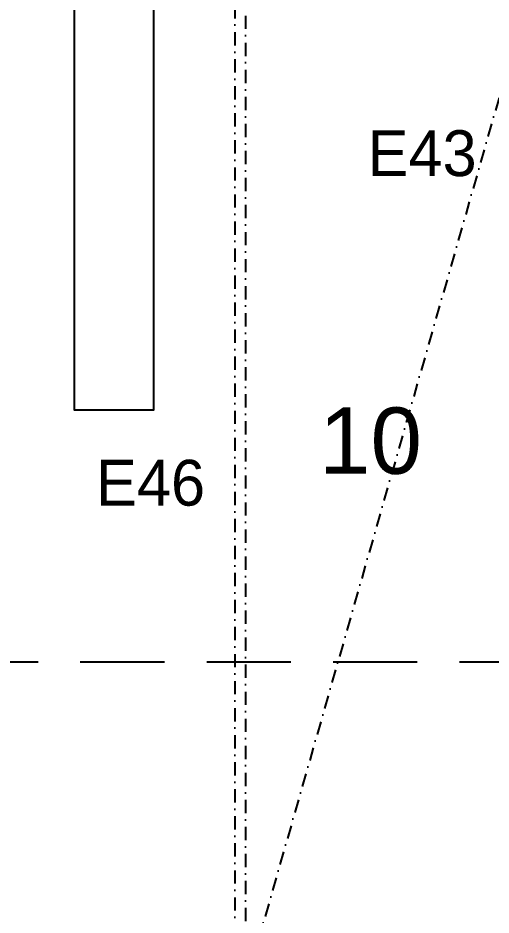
# Model space of a CAD drawing. Header units: millimetres. Extents: x 38967 to 51721, y 49836 to 53207.
# Drawn here: x 49468.5 to 49557.6, y 51786.9 to 51956.1 of the extents above; entities that cross this region are included whole.
import ezdxf
from ezdxf.enums import TextEntityAlignment as Align

# ---------------------------------------------------------------- set-up
doc = ezdxf.new("R2010")
doc.units = ezdxf.units.MM
doc.header["$LTSCALE"] = 5
doc.linetypes.add('HIDDEN2', pattern=[4.7625, 3.175, -1.5875])
doc.linetypes.add('TRATTO-PUNTO', pattern=[1, 0.5, -0.25, 0, -0.25])
for name, color, linetype in [('200-EquipBorder-2d', 9, 'Continuous'), ('200-EquipID-2d', 7, 'Continuous'), ('trace_down', 8, 'HIDDEN2'), ('Yer Izgarası', 40, 'Continuous')]:
    doc.layers.add(name, color=color, linetype=linetype)
doc.styles.add('Arial', font='arial.ttf')
doc.styles.add('ROMANS', font='micross.ttf')
doc.styles.add('TAKSİM', font='GOTHIC.TTF', dxfattribs={"height": 20})

# ---------------------------------------------------------------- blocks, each defined once
blk = doc.blocks.new('attrib')
at = {"layer": '200-EquipID-2d', "style": 'Arial'}
blk.add_attdef('POS', text='', height=2.5, dxfattribs=at).set_placement((0, 0, -1), align=Align.MIDDLE)
at = {"layer": '200-EquipID-2d', "style": 'ROMANS', "flags": 1}
for tag, p in [('ZONA', (0, -4.905, -2)), ('EQUIPMENTDATA', (0, -7.89, -2)), ('LONGDESCR', (0, -11.302, -2)), ('EQUIPMENTCONN', (0, -14.714, -2)), ('ACCESSORYDATA', (0, -18.552, -2)), ('ACCESSORYCONN', (0, -21.857, -2))]:
    blk.add_attdef(tag, text='', height=2.5, dxfattribs=at).set_placement(p, align=Align.CENTER)

msp = doc.modelspace()

# ---------------------------------------------------------------- linework, layer by layer
at = {"layer": '200-EquipBorder-2d', "linetype": 'TRATTO-PUNTO'}
msp.add_line((49689.34, 52397.11), (49509.34, 51766.64), dxfattribs=at)
for points in [[(49689.34, 51766.64), (49689.34, 52397.11), (49509.34, 52397.11), (49509.34, 51766.64)], [(49687.34, 51768.64), (49687.34, 52395.11), (49511.34, 52395.11), (49511.34, 51768.64)]]:
    msp.add_lwpolyline(points, close=True, dxfattribs=at)
at = {"layer": 'trace_down'}
msp.add_line((49337.34, 51834.64), (49693.34, 51834.64), dxfattribs=at)
at = {"layer": 'Yer Izgarası'}
msp.add_lwpolyline([(49479.06, 52082.2), (49479.06, 51882.2), (49494.06, 51882.2), (49494.06, 52082.2)], close=True, dxfattribs=at)

# ---------------------------------------------------------------- block references
at = {"layer": '200-EquipID-2d'}
ref = msp.add_blockref('attrib', (49534.9, 51876.37), dxfattribs=dict(at, xscale=5, yscale=5, zscale=5))
ref.add_attrib('POS', '10', dxfattribs={"color": 3, "height": 12.5, "style": 'Arial'}).set_placement((49534.9, 51876.37, -5), align=Align.MIDDLE)

# ---------------------------------------------------------------- texts
at = {"style": 'TAKSİM'}
for s, p in [('E43', (49544.63, 51926.26)), ('E46', (49493.45, 51864.1))]:
    msp.add_text(s, height=8.64, dxfattribs=at).set_placement(p, align=Align.CENTER)

doc.saveas('drawing.dxf')
